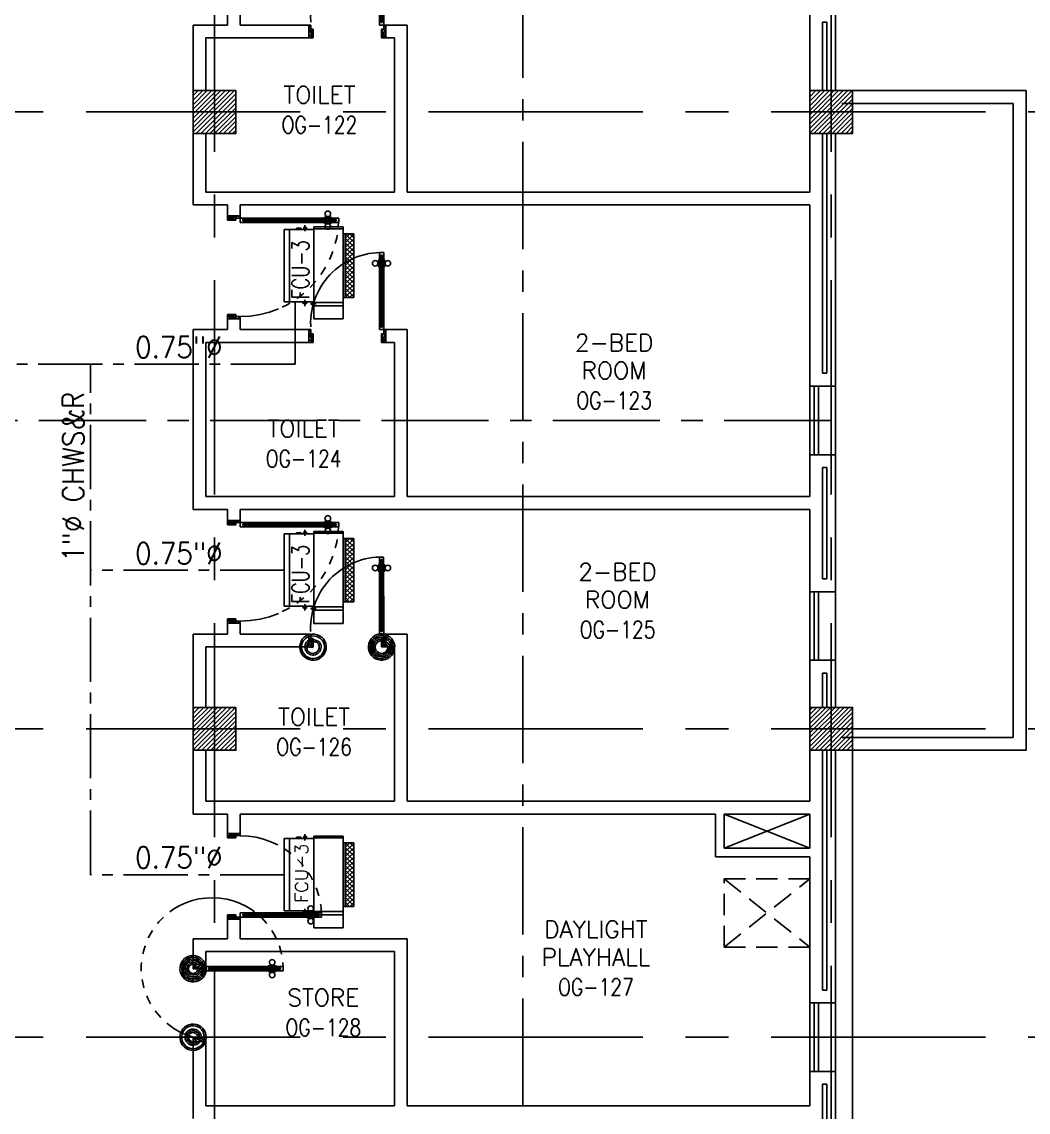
# Model space of a CAD drawing. Extents: x 417866242 to 417866469, y 43498047 to 43498124.
# Drawn here: x 417866448.91 to 417866460.66, y 43498063.51 to 43498076.24 of the extents above; entities that cross this region are included whole.
import ezdxf
from ezdxf.enums import TextEntityAlignment as Align

# ---------------------------------------------------------------- set-up
doc = ezdxf.new("R2010")
doc.units = 0
doc.header["$MEASUREMENT"] = 0
for name, pattern in [('CENTER', [2, 1.25, -0.25, 0.25, -0.25]), ('CENTER2', [1.125, 0.75, -0.125, 0.125, -0.125]), ('CENTERX2', [4, 2.5, -0.5, 0.5, -0.5]), ('HIDDEN', [0.375, 0.25, -0.125])]:
    doc.linetypes.add(name, pattern=pattern)
doc.layers.get('0').update_dxf_attribs({"linetype": 'CONTINUOUS'})
for name, color, linetype in [('AC-CH', 6, 'CENTER2'), ('AC-CHT', 2, 'CONTINUOUS'), ('AXES', 11, 'CENTERX2'), ('AXES1', 11, 'CENTER'), ('COL', 3, 'CONTINUOUS'), ('DOOR', 11, 'CONTINUOUS'), ('FCU', 6, 'CONTINUOUS'), ('HAT', 11, 'CONTINUOUS'), ('INSUL', 11, 'CONTINUOUS'), ('M-TEXT', 2, 'CONTINUOUS'), ('PROJ-L', 11, 'CONTINUOUS'), ('RM-NAME', 11, 'CONTINUOUS'), ('RM-NO', 11, 'CONTINUOUS'), ('SHAFT', 11, 'CONTINUOUS'), ('TEXT', 6, 'CONTINUOUS'), ('WALL', 11, 'CONTINUOUS'), ('WIN', 11, 'CONTINUOUS')]:
    doc.layers.add(name, color=color, linetype=linetype)
doc.styles.add('KHRS2', font='ROMANS.shx', dxfattribs={"height": 200})
doc.styles.add('ROMANS', font='ROMANS.shx', dxfattribs={"width": 0.6})

# ---------------------------------------------------------------- blocks, each defined once
blk = doc.blocks.new('*X101')
at = {"color": 0}
for p, q in [((253128, 139850), (253628, 140350)), ((253129, 139903), (253575, 140350)), ((253129, 139956), (253522, 140350)), ((253129, 140009), (253469, 140350)), ((253129, 140062), (253416, 140350)), ((253129, 140115), (253363, 140350)), ((253129, 140168), (253310, 140350)), ((253129, 140221), (253257, 140350)), ((253129, 140274), (253204, 140350)), ((253129, 140327), (253151, 140350)), ((253181, 139850), (253629, 140297)), ((253234, 139850), (253629, 140244)), ((253287, 139850), (253629, 140191)), ((253340, 139850), (253629, 140138)), ((253393, 139850), (253629, 140085)), ((253446, 139850), (253629, 140032)), ((253499, 139850), (253629, 139979)), ((253553, 139850), (253629, 139926)), ((253606, 139850), (253629, 139873))]:
    blk.add_line(p, q, dxfattribs=at)
blk = doc.blocks.new('COL50')
at = {"layer": 'COL'}
blk.add_lwpolyline([(-250, 250), (-250, -250), (250, -250), (250, 250)], close=True, dxfattribs=at)
blk = doc.blocks.new('DOOR100')
at = {"layer": 'DOOR', "color": 7, "linetype": 'ByBlock'}
for p, q in [((-75, 1250), (-75, 1300)), ((-75, 1300), (-25, 1300)), ((-25, 1300), (-75, 1300)), ((-25, 1250), (-25, 1300)), ((-91, 1205), (-91, 1140)), ((-82, 1205), (-91, 1205)), ((-82, 1128), (-82, 1218)), ((-75, 1218), (-82, 1218)), ((-82, 1205), (-82, 1140)), ((-58, 1250), (-75, 1250)), ((-58, 1250), (-58, 1270)), ((-42, 1270), (-58, 1270)), ((-42, 1250), (-42, 1270)), ((-25, 1250), (-42, 1250)), ((-25, 1218), (-18, 1218)), ((-18, 1128), (-18, 1218)), ((-18, 1205), (-18, 1140)), ((-18, 1205), (-9, 1205)), ((-9, 1205), (-9, 1140)), ((-82, 1140), (-91, 1140)), ((-75, 1128), (-82, 1128)), ((-25, 1128), (-18, 1128)), ((-18, 1140), (-9, 1140)), ((-1200, 0), (-1200, 150)), ((-1200, 150), (-1175, 150)), ((-1200, 150), (-1200, 0)), ((-1175, 150), (-1175, 100)), ((-75, 200), (-58, 200)), ((-75, 150), (-75, 200)), ((-75, 150), (-25, 150)), ((-58, 200), (-58, 180)), ((-58, 180), (-42, 180)), ((-42, 200), (-25, 200)), ((-42, 180), (-42, 200)), ((-25, 200), (-25, 150)), ((0, 150), (-25, 150)), ((-25, 150), (-25, 100)), ((0, 0), (0, 150)), ((0, 150), (0, 0)), ((-1150, 0), (-1200, 114)), ((-1150, 0), (-1200, 40)), ((-1150, 0), (-1200, 0)), ((-1175, 100), (-1150, 100)), ((-1150, 0), (-1163, 100)), ((-1150, 100), (-1150, 0)), ((-50, 0), (0, 114)), ((-50, 100), (-50, 0)), ((-50, 0), (-37, 100)), ((-25, 100), (-50, 100)), ((-50, 0), (0, 40)), ((-50, 0), (0, 0))]:
    blk.add_line(p, q, dxfattribs=at)
at = {"layer": 'DOOR', "linetype": 'ByBlock'}
for p, q in [((-75, 1250), (-75, 200)), ((-58, 200), (-58, 1250)), ((-42, 200), (-42, 1250)), ((-25, 200), (-25, 1250))]:
    blk.add_line(p, q, dxfattribs=at)
at = {"layer": 'DOOR', "color": 7, "linetype": 'ByBlock'}
for centre in [(-124, 1173), (24, 1173)]:
    blk.add_circle(centre, 32.4, dxfattribs=at)
at = {"layer": 'DOOR', "linetype": 'HIDDEN', "ltscale": 0.5}
blk.add_arc((-25, 150), 1150, 90, 180, dxfattribs=at)
at = {"layer": 'DOOR', "color": 7, "linetype": 'ByBlock'}
for centre, radius, start, end in [((-1150, 0), 154, 103.7142, 108.8947), ((-1150, 0), 134, 100.72, 111.8402), ((-50, 0), 134, 68.1598, 79.28), ((-50, 0), 154, 71.1053, 76.2858), ((-1150, 0), 94.4, 90, 121.9818), ((-1150, 0), 74.4, 90, 132.2236), ((-1150, 0), 54.4, 90, 156.7926), ((-1150, 0), 34.4, 90, 180), ((-1150, 0), 14.4, 90, 180), ((-50, 0), 94.4, 58.0182, 90), ((-50, 0), 74.4, 47.7764, 90), ((-50, 0), 54.4, 23.2074, 90), ((-50, 0), 34.4, 0, 90), ((-50, 0), 14.4, 0, 90), ((-50, 0), 114, 64.0838, 77.3774)]:
    blk.add_arc(centre, radius, start, end, dxfattribs=at)
blk = doc.blocks.new('*X100')
at = {"color": 0}
for p, q in [((245929, 139863), (246416, 140350)), ((245929, 139916), (246363, 140350)), ((245929, 139969), (246310, 140350)), ((245929, 140022), (246257, 140350)), ((245929, 140075), (246204, 140350)), ((245929, 140128), (246151, 140350)), ((245929, 140181), (246098, 140350)), ((245929, 140234), (246045, 140350)), ((245929, 140287), (245991, 140350)), ((245929, 140340), (245938, 140350)), ((245969, 139850), (246429, 140310)), ((246022, 139850), (246429, 140256)), ((246075, 139850), (246429, 140203)), ((246128, 139850), (246429, 140150)), ((246181, 139850), (246429, 140097)), ((246234, 139850), (246429, 140044)), ((246287, 139850), (246429, 139991)), ((246340, 139850), (246429, 139938)), ((246393, 139850), (246429, 139885))]:
    blk.add_line(p, q, dxfattribs=at)
blk = doc.blocks.new('DOOR90')
at = {"layer": 'DOOR', "color": 7, "linetype": 'ByBlock'}
for p, q in [((-150, 0), (0, 0)), ((-150, 0), (-150, -25)), ((0, -50), (-114, 0)), ((0, -50), (-40, 0)), ((0, -50), (0, 0)), ((-1000, -25), (-1050, -25)), ((-1050, -75), (-1050, -25)), ((-1050, -25), (-1050, -75)), ((-1000, -75), (-1050, -75)), ((-1000, -42), (-1020, -42)), ((-1020, -42), (-1020, -58)), ((-1000, -58), (-1020, -58)), ((-1000, -25), (-1000, -42)), ((-1000, -58), (-1000, -75)), ((-878, -18), (-968, -18)), ((-968, -25), (-968, -18)), ((-968, -75), (-968, -82)), ((-878, -82), (-968, -82)), ((-955, -9), (-890, -9)), ((-955, -18), (-955, -9)), ((-955, -18), (-890, -18)), ((-955, -82), (-890, -82)), ((-955, -82), (-955, -91)), ((-955, -91), (-890, -91)), ((-890, -18), (-890, -9)), ((-890, -82), (-890, -91)), ((-878, -25), (-878, -18)), ((-878, -75), (-878, -82)), ((-200, -25), (-150, -25)), ((-200, -42), (-200, -25)), ((-180, -42), (-200, -42)), ((-200, -58), (-180, -58)), ((-200, -75), (-200, -58)), ((-150, -75), (-200, -75)), ((-180, -58), (-180, -42)), ((-150, -25), (-100, -25)), ((-150, -75), (-150, -25)), ((-100, -25), (-100, -50)), ((0, -50), (-100, -37)), ((-100, -50), (0, -50)), ((-150, -875), (-100, -875)), ((-150, -900), (-150, -875)), ((0, -850), (-114, -900)), ((-100, -875), (-100, -850)), ((0, -850), (-100, -863)), ((-100, -850), (0, -850)), ((0, -850), (-40, -900)), ((0, -850), (0, -900)), ((-150, -900), (0, -900)), ((0, -900), (-150, -900))]:
    blk.add_line(p, q, dxfattribs=at)
at = {"layer": 'DOOR', "linetype": 'ByBlock'}
for p, q in [((-200, -25), (-1000, -25)), ((-200, -42), (-1000, -42)), ((-200, -58), (-1000, -58)), ((-1000, -75), (-200, -75))]:
    blk.add_line(p, q, dxfattribs=at)
at = {"layer": 'DOOR', "color": 7, "linetype": 'ByBlock'}
for centre in [(-923, 24), (-923, -124)]:
    blk.add_circle(centre, 32.4, dxfattribs=at)
for centre, radius, start, end in [((0, -50), 154, 161.1053, 166.2858), ((0, -50), 94.4, 148.0182, 180), ((0, -50), 134, 158.1598, 169.28), ((0, -50), 114, 154.0838, 167.3774), ((0, -50), 74.4, 137.7764, 180), ((0, -50), 54.4, 113.2074, 180), ((0, -50), 34.4, 90, 180), ((0, -50), 14.4, 90, 180), ((0, -850), 154, 193.7142, 198.8947), ((0, -850), 134, 190.72, 201.8402), ((0, -850), 94.4, 180, 211.9818), ((0, -850), 74.4, 180, 222.2236), ((0, -850), 54.4, 180, 246.7926), ((0, -850), 34.4, 180, 270), ((0, -850), 14.4, 180, 270)]:
    blk.add_arc(centre, radius, start, end, dxfattribs=at)
at = {"layer": 'DOOR', "linetype": 'HIDDEN', "ltscale": 0.5}
blk.add_arc((-222, -50), 828, 178.2701, 275.003, dxfattribs=at)
blk = doc.blocks.new('*X102')
at = {"color": 0}
for p, q in [((253129, 132691), (253588, 133150)), ((253129, 132744), (253535, 133150)), ((253129, 132797), (253482, 133150)), ((253129, 132850), (253429, 133150)), ((253129, 132903), (253376, 133150)), ((253129, 132956), (253323, 133150)), ((253129, 133009), (253269, 133150)), ((253129, 133062), (253216, 133150)), ((253129, 133115), (253163, 133150)), ((253141, 132650), (253629, 133138)), ((253194, 132650), (253629, 133085)), ((253247, 132650), (253629, 133031)), ((253300, 132650), (253629, 132978)), ((253353, 132650), (253629, 132925)), ((253406, 132650), (253629, 132872)), ((253459, 132650), (253629, 132819)), ((253512, 132650), (253629, 132766)), ((253565, 132650), (253629, 132713)), ((253618, 132650), (253629, 132660))]:
    blk.add_line(p, q, dxfattribs=at)
blk = doc.blocks.new('*X103')
at = {"color": 0}
for p, q in [((245928, 132650), (246428, 133150)), ((245929, 132703), (246375, 133150)), ((245929, 132756), (246322, 133150)), ((245929, 132809), (246269, 133150)), ((245929, 132862), (246216, 133150)), ((245929, 132915), (246163, 133150)), ((245929, 132968), (246110, 133150)), ((245929, 133021), (246057, 133150)), ((245929, 133074), (246004, 133150)), ((245929, 133127), (245951, 133150)), ((245981, 132650), (246429, 133097)), ((246034, 132650), (246429, 133044)), ((246087, 132650), (246429, 132991)), ((246140, 132650), (246429, 132938)), ((246193, 132650), (246429, 132885)), ((246246, 132650), (246429, 132832)), ((246299, 132650), (246429, 132779)), ((246353, 132650), (246429, 132726)), ((246406, 132650), (246429, 132673))]:
    blk.add_line(p, q, dxfattribs=at)
blk = doc.blocks.new('DOOR-10')
at = {"layer": 'DOOR', "color": 0, "linetype": 'ByBlock'}
for p, q in [((-26, 1100), (-76, 1100)), ((-76, 1100), (-26, 1100)), ((-76, 1050), (-76, 1100)), ((-59, 1050), (-76, 1050)), ((-43, 1070), (-59, 1070)), ((-59, 1050), (-59, 1070)), ((-43, 1050), (-43, 1070)), ((-26, 1050), (-43, 1050)), ((-26, 1050), (-26, 1100)), ((-83, 1005), (-92, 1005)), ((-92, 1005), (-92, 940)), ((-83, 940), (-92, 940)), ((-76, 1018), (-83, 1018)), ((-83, 928), (-83, 1018)), ((-83, 1005), (-83, 940)), ((-76, 928), (-83, 928)), ((-26, 1018), (-18, 1018)), ((-26, 928), (-18, 928)), ((-18, 928), (-18, 1018)), ((-18, 1005), (-9, 1005)), ((-18, 1005), (-18, 940)), ((-18, 940), (-9, 940)), ((-9, 1005), (-9, 940)), ((-1001, 0), (-1001, 150)), ((-1001, 150), (-976, 150)), ((-1001, 150), (-1001, 0)), ((-976, 150), (-976, 100)), ((-76, 200), (-59, 200)), ((-76, 150), (-76, 200)), ((-76, 150), (-26, 150)), ((-59, 200), (-59, 180)), ((-59, 180), (-43, 180)), ((-43, 200), (-26, 200)), ((-43, 180), (-43, 200)), ((-26, 200), (-26, 150)), ((-1, 150), (-26, 150)), ((-26, 150), (-26, 100)), ((-951, 0), (-1001, 0)), ((-976, 100), (-951, 100)), ((-951, 100), (-951, 0)), ((-51, 100), (-51, 0)), ((-26, 100), (-51, 100)), ((-51, 0), (-1, 0))]:
    blk.add_line(p, q, dxfattribs=at)
at = {"layer": 'DOOR', "linetype": 'ByBlock'}
for p, q in [((-76, 1050), (-76, 200)), ((-59, 200), (-59, 1050)), ((-43, 200), (-43, 1050)), ((-26, 200), (-26, 1050))]:
    blk.add_line(p, q, dxfattribs=at)
at = {"layer": 'DOOR', "color": 9, "linetype": 'ByBlock'}
for p, q in [((-1, 0), (-1, 150)), ((-951, 0), (-1001, 114)), ((-951, 0), (-1001, 40)), ((-951, 0), (-964, 100)), ((-51, 0), (-1, 114)), ((-51, 0), (-37, 100)), ((-51, 0), (-1, 40))]:
    blk.add_line(p, q, dxfattribs=at)
at = {"layer": 'DOOR', "color": 0, "linetype": 'ByBlock'}
for centre in [(-124, 973), (23, 973)]:
    blk.add_circle(centre, 32.4, dxfattribs=at)
at = {"layer": 'DOOR', "linetype": 'HIDDEN', "ltscale": 0.5}
blk.add_arc((-23, 149), 952, 93.1482, 179.9482, dxfattribs=at)
at = {"layer": 'DOOR', "color": 9, "linetype": 'ByBlock'}
for centre, radius, start, end in [((-951, 0), 154, 103.7142, 108.8947), ((-951, 0), 134, 100.72, 111.8402), ((-51, 0), 134, 68.1598, 79.28), ((-51, 0), 154, 71.1053, 76.2858), ((-951, 0), 94.4, 90, 121.9818), ((-951, 0), 74.4, 90, 132.2236), ((-951, 0), 54.4, 90, 156.7926), ((-951, 0), 34.4, 90, 180), ((-951, 0), 14.4, 90, 180), ((-51, 0), 94.4, 58.0182, 90), ((-51, 0), 74.4, 47.7764, 90), ((-51, 0), 54.4, 23.2074, 90), ((-51, 0), 34.4, 0, 90), ((-51, 0), 14.4, 0, 90), ((-51, 0), 114, 64.0838, 77.3774)]:
    blk.add_arc(centre, radius, start, end, dxfattribs=at)
blk = doc.blocks.new('*X112')
at = {"color": 0}
for p, q in [((16890, -2467), (16943, -2414)), ((16990, -2512), (16892, -2414)), ((16990, -2459), (16945, -2414)), ((16890, -2520), (16990, -2420)), ((16990, -2565), (16890, -2465)), ((16890, -2573), (16990, -2473)), ((16990, -2619), (16890, -2519)), ((16890, -2626), (16990, -2526)), ((16990, -2672), (16890, -2572)), ((16890, -2679), (16990, -2579)), ((16990, -2725), (16890, -2625)), ((16890, -2732), (16990, -2632)), ((16990, -2778), (16890, -2678)), ((16890, -2785), (16990, -2685)), ((16990, -2831), (16890, -2731)), ((16890, -2838), (16990, -2738)), ((16990, -2884), (16890, -2784)), ((16890, -2891), (16990, -2791)), ((16990, -2937), (16890, -2837)), ((16890, -2944), (16990, -2844)), ((16990, -2990), (16890, -2890)), ((16890, -2997), (16990, -2897)), ((16990, -3043), (16890, -2943)), ((16890, -3050), (16990, -2950)), ((16990, -3096), (16890, -2996)), ((16890, -3103), (16990, -3003)), ((16990, -3149), (16890, -3049)), ((16944, -3155), (16890, -3102)), ((16892, -3155), (16990, -3056)), ((16945, -3155), (16990, -3109))]:
    blk.add_line(p, q, dxfattribs=at)
blk = doc.blocks.new('RM1')
at = {"layer": 'RM-NAME', "style": 'ROMANS'}
for tag, p in [('ROOMNAME1', (0, 324)), ('ROOMNAME2', (0, 0))]:
    blk.add_attdef(tag, text='', height=200, dxfattribs=at).set_placement(p, align=Align.MIDDLE)

msp = doc.modelspace()

# ---------------------------------------------------------------- linework, layer by layer
at = {"layer": 'AC-CH'}
for p, q in [((417866452.101, 43498072.974), (417866452.101, 43498072.244)), ((417866437.851, 43498072.244), (417866452.101, 43498072.244)), ((417866449.711, 43498066.286), (417866449.711, 43498072.244)), ((417866451.975, 43498069.841), (417866449.711, 43498069.841)), ((417866451.975, 43498066.286), (417866449.711, 43498066.286))]:
    msp.add_line(p, q, dxfattribs=at)
at = {"layer": 'AXES'}
for p, q in [((417866451.161, 43498046.724), (417866451.161, 43498123.537)), ((417866458.361, 43498046.724), (417866458.361, 43498123.537)), ((417866468.161, 43498075.189), (417866400.121, 43498075.189)), ((417866468.161, 43498067.989), (417866400.121, 43498067.989)), ((417866468.161, 43498064.389), (417866400.121, 43498064.389))]:
    msp.add_line(p, q, dxfattribs=at)
at = {"layer": 'AXES1'}
for p, q in [((417866454.761, 43498053.589), (417866454.761, 43498112.409)), ((417866458.361, 43498071.589), (417866400.121, 43498071.589))]:
    msp.add_line(p, q, dxfattribs=at)
at = {"layer": 'FCU', "color": 3}
for p, q in [((417866452.217, 43498073.868), (417866452.217, 43498073.796)), ((417866452.036, 43498073.818), (417866452.036, 43498072.974)), ((417866452.117, 43498073.833), (417866452.117, 43498073.818)), ((417866452.117, 43498073.833), (417866452.172, 43498073.833)), ((417866452.172, 43498073.833), (417866452.172, 43498073.818)), ((417866452.197, 43498073.833), (417866452.244, 43498073.833)), ((417866452.207, 43498073.848), (417866452.227, 43498073.848)), ((417866452.207, 43498073.848), (417866452.207, 43498073.818)), ((417866452.227, 43498073.848), (417866452.227, 43498073.818)), ((417866452.321, 43498073.826), (417866452.664, 43498073.826)), ((417866452.787, 43498073.767), (417866452.664, 43498073.767)), ((417866452.687, 43498073.767), (417866452.687, 43498073.025)), ((417866452.787, 43498073.767), (417866452.787, 43498073.025)), ((417866452.207, 43498072.944), (417866452.207, 43498072.974)), ((417866452.217, 43498072.924), (417866452.217, 43498072.997)), ((417866452.227, 43498072.944), (417866452.227, 43498072.974)), ((417866452.787, 43498073.025), (417866452.664, 43498073.025)), ((417866452.188, 43498072.959), (417866452.244, 43498072.959)), ((417866452.207, 43498072.944), (417866452.227, 43498072.944)), ((417866452.28, 43498072.948), (417866452.349, 43498072.948)), ((417866452.296, 43498072.938), (417866452.296, 43498072.958)), ((417866452.296, 43498072.958), (417866452.321, 43498072.958)), ((417866452.296, 43498072.938), (417866452.321, 43498072.938)), ((417866452.321, 43498072.966), (417866452.664, 43498072.966)), ((417866452.321, 43498072.775), (417866452.321, 43498072.927)), ((417866452.664, 43498072.927), (417866452.664, 43498072.775)), ((417866452.664, 43498072.775), (417866452.321, 43498072.775)), ((417866452.217, 43498070.313), (417866452.217, 43498070.241)), ((417866452.036, 43498070.263), (417866452.036, 43498069.419)), ((417866452.117, 43498070.278), (417866452.117, 43498070.263)), ((417866452.117, 43498070.278), (417866452.172, 43498070.278)), ((417866452.172, 43498070.278), (417866452.172, 43498070.263)), ((417866452.197, 43498070.278), (417866452.244, 43498070.278)), ((417866452.207, 43498070.293), (417866452.227, 43498070.293)), ((417866452.207, 43498070.293), (417866452.207, 43498070.263)), ((417866452.227, 43498070.293), (417866452.227, 43498070.263)), ((417866452.321, 43498070.271), (417866452.664, 43498070.271)), ((417866452.787, 43498070.212), (417866452.664, 43498070.212)), ((417866452.687, 43498070.212), (417866452.687, 43498069.47)), ((417866452.787, 43498070.212), (417866452.787, 43498069.47)), ((417866452.207, 43498069.389), (417866452.207, 43498069.419)), ((417866452.217, 43498069.369), (417866452.217, 43498069.442)), ((417866452.227, 43498069.389), (417866452.227, 43498069.419)), ((417866452.321, 43498069.411), (417866452.664, 43498069.411)), ((417866452.787, 43498069.47), (417866452.664, 43498069.47)), ((417866452.188, 43498069.404), (417866452.244, 43498069.404)), ((417866452.207, 43498069.389), (417866452.227, 43498069.389)), ((417866452.28, 43498069.393), (417866452.349, 43498069.393)), ((417866452.296, 43498069.383), (417866452.296, 43498069.403)), ((417866452.296, 43498069.403), (417866452.321, 43498069.403)), ((417866452.296, 43498069.383), (417866452.321, 43498069.383)), ((417866452.321, 43498069.22), (417866452.321, 43498069.372)), ((417866452.664, 43498069.372), (417866452.664, 43498069.22)), ((417866452.664, 43498069.22), (417866452.321, 43498069.22)), ((417866452.207, 43498066.738), (417866452.227, 43498066.738)), ((417866452.207, 43498066.738), (417866452.207, 43498066.708)), ((417866452.217, 43498066.758), (417866452.217, 43498066.686)), ((417866452.227, 43498066.738), (417866452.227, 43498066.708)), ((417866452.036, 43498066.708), (417866452.036, 43498065.864)), ((417866452.117, 43498066.723), (417866452.117, 43498066.708)), ((417866452.117, 43498066.723), (417866452.172, 43498066.723)), ((417866452.172, 43498066.723), (417866452.172, 43498066.708)), ((417866452.197, 43498066.723), (417866452.244, 43498066.723)), ((417866452.321, 43498066.716), (417866452.664, 43498066.716)), ((417866452.787, 43498066.657), (417866452.664, 43498066.657)), ((417866452.687, 43498066.657), (417866452.687, 43498065.915)), ((417866452.787, 43498066.657), (417866452.787, 43498065.915)), ((417866452.188, 43498065.849), (417866452.244, 43498065.849)), ((417866452.207, 43498065.834), (417866452.207, 43498065.864)), ((417866452.217, 43498065.814), (417866452.217, 43498065.887)), ((417866452.227, 43498065.834), (417866452.227, 43498065.864)), ((417866452.296, 43498065.828), (417866452.296, 43498065.848)), ((417866452.296, 43498065.848), (417866452.321, 43498065.848)), ((417866452.321, 43498065.856), (417866452.664, 43498065.856)), ((417866452.787, 43498065.915), (417866452.664, 43498065.915)), ((417866452.207, 43498065.834), (417866452.227, 43498065.834)), ((417866452.28, 43498065.838), (417866452.349, 43498065.838)), ((417866452.296, 43498065.828), (417866452.321, 43498065.828)), ((417866452.321, 43498065.665), (417866452.321, 43498065.817)), ((417866452.664, 43498065.817), (417866452.664, 43498065.665)), ((417866452.664, 43498065.665), (417866452.321, 43498065.665))]:
    msp.add_line(p, q, dxfattribs=at)
at = {"layer": 'FCU', "color": 6}
for p, q in [((417866451.975, 43498073.818), (417866451.975, 43498072.974)), ((417866451.975, 43498073.818), (417866452.321, 43498073.818)), ((417866452.321, 43498072.927), (417866452.321, 43498073.847)), ((417866452.321, 43498073.847), (417866452.664, 43498073.847)), ((417866452.664, 43498073.847), (417866452.664, 43498072.927)), ((417866451.975, 43498072.974), (417866452.321, 43498072.974)), ((417866452.664, 43498072.927), (417866452.321, 43498072.927)), ((417866451.975, 43498070.263), (417866451.975, 43498069.419)), ((417866451.975, 43498070.263), (417866452.321, 43498070.263)), ((417866452.321, 43498069.372), (417866452.321, 43498070.292)), ((417866452.321, 43498070.292), (417866452.664, 43498070.292)), ((417866452.664, 43498070.292), (417866452.664, 43498069.372)), ((417866451.975, 43498069.419), (417866452.321, 43498069.419)), ((417866452.664, 43498069.372), (417866452.321, 43498069.372)), ((417866452.321, 43498065.817), (417866452.321, 43498066.737)), ((417866452.321, 43498066.737), (417866452.664, 43498066.737)), ((417866452.664, 43498066.737), (417866452.664, 43498065.817)), ((417866451.975, 43498066.708), (417866451.975, 43498065.864)), ((417866451.975, 43498066.708), (417866452.321, 43498066.708)), ((417866451.975, 43498065.864), (417866452.321, 43498065.864)), ((417866452.664, 43498065.817), (417866452.321, 43498065.817))]:
    msp.add_line(p, q, dxfattribs=at)
at = {"layer": 'INSUL'}
for p, q in [((417866458.311, 43498076.239), (417866458.261, 43498076.239)), ((417866458.261, 43498075.439), (417866458.261, 43498076.239)), ((417866458.311, 43498075.439), (417866458.311, 43498076.239)), ((417866458.261, 43498074.939), (417866458.261, 43498072.139)), ((417866458.311, 43498074.939), (417866458.311, 43498072.139)), ((417866458.311, 43498072.139), (417866458.261, 43498072.139)), ((417866458.311, 43498071.039), (417866458.261, 43498071.039)), ((417866458.261, 43498069.739), (417866458.261, 43498071.039)), ((417866458.311, 43498069.739), (417866458.311, 43498071.039)), ((417866458.311, 43498069.739), (417866458.261, 43498069.739)), ((417866458.261, 43498068.639), (417866458.261, 43498068.239)), ((417866458.311, 43498068.639), (417866458.261, 43498068.639)), ((417866458.311, 43498068.639), (417866458.311, 43498068.239)), ((417866458.261, 43498067.739), (417866458.261, 43498064.939)), ((417866458.311, 43498067.739), (417866458.311, 43498064.939)), ((417866458.311, 43498064.939), (417866458.261, 43498064.939)), ((417866458.311, 43498063.839), (417866458.261, 43498063.839)), ((417866458.261, 43498062.539), (417866458.261, 43498063.839)), ((417866458.311, 43498062.539), (417866458.311, 43498063.839))]:
    msp.add_line(p, q, dxfattribs=at)
at = {"layer": 'PROJ-L', "linetype": 'Continuous'}
for p, q in [((417866460.637, 43498075.439), (417866458.487, 43498075.439)), ((417866460.637, 43498075.439), (417866460.637, 43498067.739)), ((417866460.487, 43498075.289), (417866458.487, 43498075.289)), ((417866460.487, 43498075.289), (417866460.487, 43498067.889)), ((417866460.487, 43498067.889), (417866458.487, 43498067.889)), ((417866460.637, 43498067.739), (417866458.487, 43498067.739))]:
    msp.add_line(p, q, dxfattribs=at)
at = {"layer": 'PROJ-L'}
msp.add_line((417866458.611, 43498067.739), (417866458.611, 43498061.039), dxfattribs=at)
at = {"layer": 'SHAFT', "linetype": 'HIDDEN'}
for p, q in [((417866457.111, 43498066.239), (417866458.111, 43498065.439)), ((417866457.111, 43498065.439), (417866458.111, 43498066.239))]:
    msp.add_line(p, q, dxfattribs=at)
msp.add_lwpolyline([(417866457.111, 43498066.239), (417866458.111, 43498066.239), (417866458.111, 43498065.439), (417866457.111, 43498065.439)], close=True, dxfattribs=at)
at = {"layer": 'TEXT', "color": 11, "linetype": 'ByBlock'}
for p, q in [((417866457.111, 43498066.994), (417866458.111, 43498066.594)), ((417866457.111, 43498066.594), (417866458.111, 43498066.994))]:
    msp.add_line(p, q, dxfattribs=at)
at = {"layer": 'WALL', "linetype": 'ByBlock'}
for p, q in [((417866451.311, 43498076.204), (417866451.311, 43498076.331)), ((417866451.461, 43498076.204), (417866451.461, 43498076.331)), ((417866452.261, 43498076.054), (417866452.261, 43498076.204)), ((417866453.161, 43498076.054), (417866453.161, 43498076.204)), ((417866453.411, 43498074.254), (417866453.411, 43498076.204)), ((417866453.261, 43498074.254), (417866453.261, 43498076.054)), ((417866451.311, 43498073.976), (417866451.311, 43498074.104)), ((417866451.461, 43498073.976), (417866451.461, 43498074.104)), ((417866451.461, 43498073.976), (417866451.311, 43498073.976)), ((417866451.311, 43498072.649), (417866451.311, 43498072.776)), ((417866451.461, 43498072.776), (417866451.311, 43498072.776)), ((417866451.461, 43498072.649), (417866451.461, 43498072.776)), ((417866452.261, 43498072.499), (417866452.261, 43498072.649)), ((417866453.161, 43498072.499), (417866453.161, 43498072.649)), ((417866453.411, 43498070.699), (417866453.411, 43498072.649)), ((417866453.261, 43498070.699), (417866453.261, 43498072.499)), ((417866451.311, 43498070.421), (417866451.311, 43498070.549)), ((417866451.461, 43498070.421), (417866451.461, 43498070.549)), ((417866451.461, 43498070.421), (417866451.311, 43498070.421)), ((417866451.311, 43498069.094), (417866451.311, 43498069.221)), ((417866451.461, 43498069.221), (417866451.311, 43498069.221)), ((417866451.461, 43498069.094), (417866451.461, 43498069.221)), ((417866452.261, 43498068.944), (417866452.261, 43498069.094)), ((417866453.161, 43498068.944), (417866453.161, 43498069.094)), ((417866453.411, 43498067.144), (417866453.411, 43498069.094)), ((417866453.261, 43498067.144), (417866453.261, 43498068.944)), ((417866451.311, 43498066.766), (417866451.311, 43498066.994)), ((417866451.461, 43498066.766), (417866451.461, 43498066.994)), ((417866451.461, 43498066.766), (417866451.311, 43498066.766)), ((417866451.311, 43498065.539), (417866451.311, 43498065.766)), ((417866451.461, 43498065.766), (417866451.311, 43498065.766)), ((417866451.461, 43498065.539), (417866451.461, 43498065.766)), ((417866453.411, 43498063.589), (417866453.411, 43498065.539)), ((417866453.261, 43498063.589), (417866453.261, 43498065.389))]:
    msp.add_line(p, q, dxfattribs=at)
at = {"layer": 'WALL'}
for p, q in [((417866458.111, 43498075.439), (417866458.111, 43498076.389)), ((417866458.411, 43498075.439), (417866458.411, 43498076.389)), ((417866450.911, 43498076.204), (417866450.911, 43498075.439)), ((417866451.311, 43498076.204), (417866450.911, 43498076.204)), ((417866452.261, 43498076.204), (417866451.461, 43498076.204)), ((417866453.411, 43498076.204), (417866453.161, 43498076.204)), ((417866451.061, 43498076.054), (417866451.061, 43498075.439)), ((417866452.261, 43498076.054), (417866451.061, 43498076.054)), ((417866453.261, 43498076.054), (417866453.161, 43498076.054)), ((417866450.911, 43498074.939), (417866450.911, 43498074.104)), ((417866451.061, 43498074.939), (417866451.061, 43498074.254)), ((417866458.111, 43498074.939), (417866458.111, 43498074.254)), ((417866458.411, 43498074.939), (417866458.411, 43498071.989)), ((417866453.261, 43498074.254), (417866451.061, 43498074.254)), ((417866458.111, 43498074.254), (417866453.411, 43498074.254)), ((417866451.311, 43498074.104), (417866450.911, 43498074.104)), ((417866458.111, 43498074.104), (417866451.461, 43498074.104)), ((417866458.111, 43498074.104), (417866458.111, 43498071.989)), ((417866451.311, 43498072.649), (417866450.911, 43498072.649)), ((417866450.911, 43498072.649), (417866450.911, 43498070.549)), ((417866452.261, 43498072.649), (417866451.461, 43498072.649)), ((417866453.411, 43498072.649), (417866453.161, 43498072.649)), ((417866452.261, 43498072.499), (417866451.061, 43498072.499)), ((417866451.061, 43498072.499), (417866451.061, 43498070.699)), ((417866453.261, 43498072.499), (417866453.161, 43498072.499)), ((417866458.411, 43498071.989), (417866458.111, 43498071.989)), ((417866458.411, 43498071.189), (417866458.111, 43498071.189)), ((417866458.111, 43498070.699), (417866458.111, 43498071.189)), ((417866458.411, 43498069.589), (417866458.411, 43498071.189)), ((417866453.261, 43498070.699), (417866451.061, 43498070.699)), ((417866458.111, 43498070.699), (417866453.411, 43498070.699)), ((417866451.311, 43498070.549), (417866450.911, 43498070.549)), ((417866458.111, 43498070.549), (417866451.461, 43498070.549)), ((417866458.111, 43498069.589), (417866458.111, 43498070.549)), ((417866458.411, 43498069.589), (417866458.111, 43498069.589)), ((417866451.311, 43498069.094), (417866450.911, 43498069.094)), ((417866450.911, 43498069.094), (417866450.911, 43498066.994)), ((417866452.261, 43498069.094), (417866451.461, 43498069.094)), ((417866453.411, 43498069.094), (417866453.161, 43498069.094)), ((417866452.261, 43498068.944), (417866451.061, 43498068.944)), ((417866451.061, 43498068.944), (417866451.061, 43498068.239)), ((417866453.261, 43498068.944), (417866453.161, 43498068.944)), ((417866458.411, 43498068.789), (417866458.111, 43498068.789)), ((417866458.111, 43498068.239), (417866458.111, 43498068.789)), ((417866458.411, 43498068.239), (417866458.411, 43498068.789)), ((417866451.061, 43498067.739), (417866451.061, 43498067.144)), ((417866458.111, 43498067.739), (417866458.111, 43498067.144)), ((417866458.411, 43498067.739), (417866458.411, 43498064.789)), ((417866453.261, 43498067.144), (417866451.061, 43498067.144)), ((417866458.111, 43498067.144), (417866453.411, 43498067.144)), ((417866451.311, 43498066.994), (417866450.911, 43498066.994)), ((417866457.011, 43498066.994), (417866451.461, 43498066.994)), ((417866457.011, 43498066.994), (417866457.011, 43498066.494)), ((417866457.111, 43498066.994), (417866457.111, 43498066.594)), ((417866458.111, 43498066.994), (417866457.111, 43498066.994)), ((417866458.111, 43498066.994), (417866457.111, 43498066.994)), ((417866458.111, 43498066.994), (417866458.111, 43498066.594)), ((417866458.111, 43498066.494), (417866457.011, 43498066.494)), ((417866458.111, 43498066.594), (417866457.111, 43498066.594)), ((417866458.111, 43498066.494), (417866458.111, 43498064.789)), ((417866450.911, 43498065.539), (417866450.911, 43498065.239)), ((417866451.311, 43498065.539), (417866450.911, 43498065.539)), ((417866453.411, 43498065.539), (417866451.461, 43498065.539)), ((417866451.061, 43498065.389), (417866451.061, 43498065.239)), ((417866453.261, 43498065.389), (417866451.061, 43498065.389)), ((417866451.061, 43498065.239), (417866450.911, 43498065.239)), ((417866458.411, 43498064.789), (417866458.111, 43498064.789)), ((417866451.061, 43498064.339), (417866450.911, 43498064.339)), ((417866450.911, 43498064.339), (417866450.911, 43498063.439)), ((417866451.061, 43498064.339), (417866451.061, 43498063.589)), ((417866458.411, 43498063.989), (417866458.111, 43498063.989)), ((417866458.111, 43498063.589), (417866458.111, 43498063.989)), ((417866458.411, 43498062.389), (417866458.411, 43498063.989)), ((417866453.261, 43498063.589), (417866451.061, 43498063.589)), ((417866458.111, 43498063.589), (417866453.411, 43498063.589))]:
    msp.add_line(p, q, dxfattribs=at)
at = {"layer": 'WALL', "linetype": 'ByBlock', "ltscale": 0.3}
for points in [[(417866450.911, 43498075.439), (417866451.411, 43498075.439), (417866451.411, 43498074.939), (417866450.911, 43498074.939)], [(417866458.111, 43498075.439), (417866458.611, 43498075.439), (417866458.611, 43498074.939), (417866458.111, 43498074.939)], [(417866451.411, 43498068.239), (417866450.911, 43498068.239), (417866450.911, 43498067.739), (417866451.411, 43498067.739)], [(417866458.111, 43498068.239), (417866458.611, 43498068.239), (417866458.611, 43498067.739), (417866458.111, 43498067.739)]]:
    msp.add_lwpolyline(points, close=True, dxfattribs=at)
at = {"layer": 'WIN'}
for p, q in [((417866458.111, 43498071.989), (417866458.111, 43498071.189)), ((417866458.161, 43498071.989), (417866458.161, 43498071.189)), ((417866458.211, 43498071.989), (417866458.211, 43498071.189)), ((417866458.411, 43498071.989), (417866458.411, 43498071.189)), ((417866458.111, 43498069.589), (417866458.111, 43498068.789)), ((417866458.161, 43498069.589), (417866458.161, 43498068.789)), ((417866458.211, 43498069.589), (417866458.211, 43498068.789)), ((417866458.411, 43498069.589), (417866458.411, 43498068.789)), ((417866458.111, 43498064.789), (417866458.111, 43498063.989)), ((417866458.161, 43498064.789), (417866458.161, 43498063.989)), ((417866458.211, 43498064.789), (417866458.211, 43498063.989)), ((417866458.411, 43498064.789), (417866458.411, 43498063.989))]:
    msp.add_line(p, q, dxfattribs=at)

# ---------------------------------------------------------------- block references
at = {"layer": 'COL', "xscale": -0.0009999871253967285, "yscale": 0.001000002026557922, "zscale": 0.001}
for p in [(417866451.161, 43498075.189), (417866458.361, 43498075.189), (417866451.161, 43498067.989), (417866458.361, 43498067.989)]:
    msp.add_blockref('COL50', p, dxfattribs=at)
at = {"layer": 'DOOR', "color": 0, "linetype": 'ByBlock', "yscale": 0.001000002026557922, "zscale": 0.001}
for name, p, xscale, rotation in [('DOOR90', (417866453.161, 43498076.054), 0.001000002026557922, 270), ('DOOR100', (417866451.311, 43498073.976), -0.001000002026557922, 270), ('DOOR90', (417866453.161, 43498072.499), 0.001000002026557922, 270), ('DOOR100', (417866451.311, 43498070.421), -0.001000002026557922, 270), ('DOOR90', (417866453.161, 43498068.944), 0.001000002054979574, 270.0136603503977)]:
    msp.add_blockref(name, p, dxfattribs=dict(at, xscale=xscale, rotation=rotation))
at = {"layer": 'DOOR', "color": 0, "linetype": 'ByBlock', "ltscale": 0.3, "xscale": 0.001000002026557922, "yscale": 0.001000002026557922, "zscale": 0.001, "rotation": 270}
msp.add_blockref('DOOR-10', (417866451.311, 43498065.766), dxfattribs=at)
at = {"layer": 'DOOR', "color": 0, "linetype": 'ByBlock', "xscale": -0.0009999871253967285, "yscale": 0.001000002026557922, "zscale": 0.001}
msp.add_blockref('DOOR90', (417866450.911, 43498065.239), dxfattribs=at)
at = {"layer": 'FCU', "color": 11, "extrusion": (0, 0, -1), "xscale": 0.0009999871253967285, "yscale": 0.001000002026557922, "zscale": -0.001, "rotation": 180}
for p in [(-417866435.796, 43498070.612), (-417866435.796, 43498067.057), (-417866435.796, 43498063.502)]:
    msp.add_blockref('*X112', p, dxfattribs=at)
at = {"layer": 'HAT', "xscale": 0.0009999871253967285, "yscale": 0.001000002026557922, "zscale": 0.001}
for name in ['*X100', '*X101', '*X103', '*X102']:
    msp.add_blockref(name, (417866204.982, 43497935.089), dxfattribs=at)
at = {"layer": 'RM-NAME'}
ref = msp.add_blockref('RM1', (417866452.386, 43498075.389), dxfattribs=dict(at, xscale=-0.0009999871253967285, yscale=0.001000002026557922, zscale=0.001))
ref.add_attrib('ROOMNO', 'OG-122', dxfattribs={"layer": 'RM-NO', "height": 0.2, "style": 'ROMANS', "width": 0.8}).set_placement((417866452.386, 43498075.039), align=Align.MIDDLE)
ref.add_attrib('ROOMNAME2', 'TOILET', dxfattribs={"height": 0.2, "style": 'ROMANS'}).set_placement((417866452.386, 43498075.389), align=Align.MIDDLE)
ref = msp.add_blockref('RM1', (417866455.827, 43498072.172), dxfattribs=dict(at, xscale=0.0009999871253967285, yscale=0.001000002026557922, zscale=0.001))
ref.add_attrib('ROOMNO', 'OG-123', dxfattribs={"layer": 'RM-NO', "height": 0.2, "style": 'ROMANS', "width": 0.8}).set_placement((417866455.827, 43498071.822), align=Align.MIDDLE)
ref.add_attrib('ROOMNAME2', 'ROOM', dxfattribs={"height": 0.2, "style": 'ROMANS'}).set_placement((417866455.827, 43498072.172), align=Align.MIDDLE)
ref.add_attrib('ROOMNAME1', '2-BED', dxfattribs={"height": 0.2, "style": 'ROMANS'}).set_placement((417866455.827, 43498072.496), align=Align.MIDDLE)
ref = msp.add_blockref('RM1', (417866452.201, 43498071.493), dxfattribs=dict(at, xscale=-0.0009999871253967285, yscale=0.001000002026557922, zscale=0.001))
ref.add_attrib('ROOMNO', 'OG-124', dxfattribs={"layer": 'RM-NO', "height": 0.2, "style": 'ROMANS', "width": 0.8}).set_placement((417866452.201, 43498071.143), align=Align.MIDDLE)
ref.add_attrib('ROOMNAME2', 'TOILET', dxfattribs={"height": 0.2, "style": 'ROMANS'}).set_placement((417866452.201, 43498071.493), align=Align.MIDDLE)
ref = msp.add_blockref('RM1', (417866455.867, 43498069.497), dxfattribs=dict(at, xscale=0.0009999871253967285, yscale=0.001000002026557922, zscale=0.001))
ref.add_attrib('ROOMNO', 'OG-125', dxfattribs={"layer": 'RM-NO', "height": 0.2, "style": 'ROMANS', "width": 0.8}).set_placement((417866455.867, 43498069.147), align=Align.MIDDLE)
ref.add_attrib('ROOMNAME2', 'ROOM', dxfattribs={"height": 0.2, "style": 'ROMANS'}).set_placement((417866455.867, 43498069.497), align=Align.MIDDLE)
ref.add_attrib('ROOMNAME1', '2-BED', dxfattribs={"height": 0.2, "style": 'ROMANS'}).set_placement((417866455.867, 43498069.821), align=Align.MIDDLE)
ref = msp.add_blockref('RM1', (417866452.323, 43498068.128), dxfattribs=dict(at, xscale=-0.0009999871253967285, yscale=0.001000002026557922, zscale=0.001))
ref.add_attrib('ROOMNO', 'OG-126', dxfattribs={"layer": 'RM-NO', "height": 0.2, "style": 'ROMANS', "width": 0.8}).set_placement((417866452.323, 43498067.778), align=Align.MIDDLE)
ref.add_attrib('ROOMNAME2', 'TOILET', dxfattribs={"height": 0.2, "style": 'ROMANS'}).set_placement((417866452.323, 43498068.128), align=Align.MIDDLE)
ref = msp.add_blockref('RM1', (417866455.614, 43498065.324), dxfattribs=dict(at, xscale=0.0009999871253967285, yscale=0.001000002026557922, zscale=0.001))
ref.add_attrib('ROOMNO', 'OG-127', dxfattribs={"layer": 'RM-NO', "height": 0.2, "style": 'ROMANS', "width": 0.8}).set_placement((417866455.614, 43498064.974), align=Align.MIDDLE)
ref.add_attrib('ROOMNAME2', 'PLAYHALL', dxfattribs={"height": 0.2, "style": 'ROMANS'}).set_placement((417866455.614, 43498065.324), align=Align.MIDDLE)
ref.add_attrib('ROOMNAME1', 'DAYLIGHT', dxfattribs={"height": 0.2, "style": 'ROMANS'}).set_placement((417866455.614, 43498065.648), align=Align.MIDDLE)
ref = msp.add_blockref('RM1', (417866452.431, 43498064.852), dxfattribs=dict(at, xscale=-0.0009999871253967285, yscale=0.001000002026557922, zscale=0.001))
ref.add_attrib('ROOMNO', 'OG-128', dxfattribs={"layer": 'RM-NO', "height": 0.2, "style": 'ROMANS', "width": 0.8}).set_placement((417866452.431, 43498064.502), align=Align.MIDDLE)
ref.add_attrib('ROOMNAME2', 'STORE', dxfattribs={"height": 0.2, "style": 'ROMANS'}).set_placement((417866452.431, 43498064.852), align=Align.MIDDLE)

# ---------------------------------------------------------------- texts
at = {"layer": 'AC-CHT', "style": 'KHRS2', "width": 0.9}
for p in [(417866450.744, 43498072.444), (417866450.744, 43498070.037), (417866450.744, 43498066.486)]:
    msp.add_text('0.75"%%C', height=0.25, dxfattribs=at).set_placement(p, align=Align.MIDDLE)
msp.add_text('1"%%C CHWS&R', height=0.25, rotation=90, dxfattribs=at).set_placement((417866449.511, 43498070.932), align=Align.MIDDLE)
at = {"layer": 'M-TEXT', "style": 'ROMANS'}
for height, width, p in [(0.2, 0.75, (417866452.265, 43498073.003)), (0.2, 0.75, (417866452.265, 43498069.448)), (0.15, 1, (417866452.252, 43498065.96))]:
    msp.add_text('FCU-3', height=height, rotation=90, dxfattribs=dict(at, width=width)).set_placement(p)

doc.saveas('drawing.dxf')
